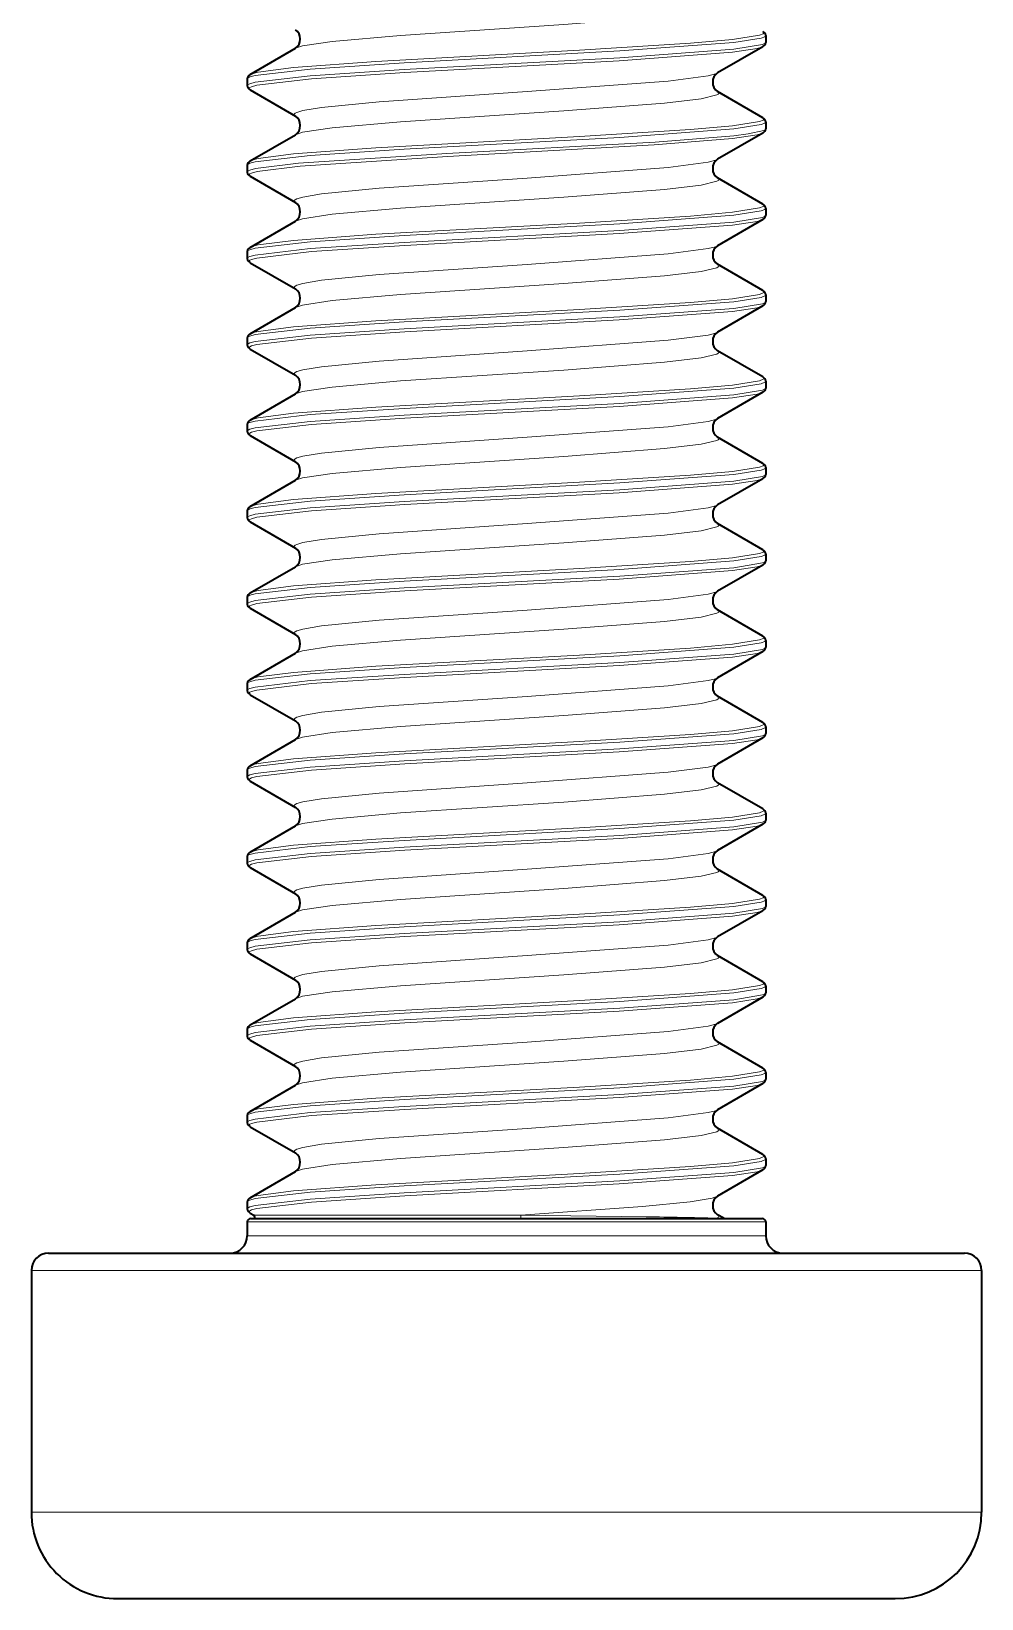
# Model space of a CAD drawing. Extents: x 145 to 857, y 42 to 790.
# Drawn here: x 451.04 to 456.54, y 42.17 to 51.24 of the extents above; entities that cross this region are included whole.
import ezdxf

# ---------------------------------------------------------------- set-up
doc = ezdxf.new("R2010")
doc.units = 0

msp = doc.modelspace()

# ---------------------------------------------------------------- linework, layer by layer
at = {"color": 7, "lineweight": 35, "ltscale": 0.000986481}
for p, q in [((455.292, 51.2121), (455.292, 51.1726)), ((452.292, 50.9621), (452.292, 50.9226)), ((455.292, 50.7121), (455.292, 50.6726)), ((452.292, 50.4621), (452.292, 50.4226)), ((455.292, 50.2121), (455.292, 50.1726)), ((452.292, 49.9621), (452.292, 49.9226)), ((455.292, 49.7121), (455.292, 49.6726)), ((452.292, 49.4621), (452.292, 49.4226)), ((455.292, 49.2121), (455.292, 49.1726)), ((452.292, 48.9621), (452.292, 48.9226)), ((455.292, 48.7121), (455.292, 48.6726)), ((452.292, 48.4621), (452.292, 48.4226)), ((455.292, 48.2121), (455.292, 48.1726)), ((452.292, 47.9621), (452.292, 47.9226)), ((455.292, 47.7121), (455.292, 47.6726)), ((452.292, 47.4621), (452.292, 47.4226)), ((455.292, 47.2121), (455.292, 47.1726)), ((452.292, 46.9621), (452.292, 46.9226)), ((455.292, 46.7121), (455.292, 46.6726)), ((452.292, 46.4621), (452.292, 46.4226)), ((455.292, 46.2121), (455.292, 46.1726)), ((452.292, 45.9621), (452.292, 45.9226)), ((455.292, 45.7121), (455.292, 45.6726)), ((452.292, 45.4621), (452.292, 45.4226)), ((455.292, 45.2121), (455.292, 45.1726)), ((452.292, 44.9621), (452.292, 44.9226)), ((455.292, 44.7121), (455.292, 44.6726)), ((452.292, 44.4621), (452.292, 44.4226))]:
    msp.add_line(p, q, dxfattribs=at)
at = {"color": 7, "lineweight": 35, "ltscale": 0.007571}
for p, q in [((452.3083, 50.9867), (452.5703, 51.1387)), ((455.2756, 50.7367), (455.0137, 50.8887)), ((452.3083, 50.4867), (452.5703, 50.6387)), ((452.3083, 50.398), (452.5703, 50.246)), ((455.2756, 50.2367), (455.0137, 50.3887)), ((452.3083, 49.9867), (452.5703, 50.1387)), ((455.2756, 49.7367), (455.0137, 49.8887)), ((452.3083, 49.4867), (452.5703, 49.6387)), ((455.2756, 49.2367), (455.0137, 49.3887)), ((452.3083, 48.9867), (452.5703, 49.1387)), ((455.2756, 48.7367), (455.0137, 48.8887)), ((452.3083, 48.4867), (452.5703, 48.6387)), ((455.2756, 48.2367), (455.0137, 48.3887)), ((452.3083, 47.9867), (452.5703, 48.1387)), ((455.2756, 47.7367), (455.0137, 47.8887)), ((452.3083, 47.4867), (452.5703, 47.6387)), ((455.2756, 47.2367), (455.0137, 47.3887)), ((452.3083, 46.9867), (452.5703, 47.1387)), ((455.2756, 46.7367), (455.0137, 46.8887)), ((452.3083, 46.4867), (452.5703, 46.6387)), ((455.2756, 46.2367), (455.0137, 46.3887)), ((452.3083, 45.9867), (452.5703, 46.1387)), ((455.2756, 45.7367), (455.0137, 45.8887)), ((452.3083, 45.4867), (452.5703, 45.6387)), ((455.2756, 45.2367), (455.0137, 45.3887)), ((452.3083, 44.9867), (452.5703, 45.1387)), ((455.2756, 44.7367), (455.0137, 44.8887)), ((452.3083, 44.4867), (452.5703, 44.6387)), ((455.2756, 44.6479), (455.0137, 44.496))]:
    msp.add_line(p, q, dxfattribs=at)
at = {"color": 7, "lineweight": 35, "ltscale": 0.00757}
for p, q in [((455.2756, 51.1479), (455.0137, 50.996)), ((452.3083, 50.8979), (452.5703, 50.746)), ((455.2756, 50.648), (455.0137, 50.496)), ((455.2756, 50.1479), (455.0137, 49.996)), ((452.3083, 49.8979), (452.5703, 49.746)), ((455.2756, 49.6479), (455.0137, 49.496)), ((452.3083, 49.3979), (452.5703, 49.246)), ((455.2756, 49.1479), (455.0137, 48.996)), ((452.3083, 48.8979), (452.5703, 48.746)), ((455.2756, 48.6479), (455.0137, 48.496)), ((452.3083, 48.3979), (452.5703, 48.246)), ((455.2756, 48.1479), (455.0137, 47.996)), ((452.3083, 47.8979), (452.5703, 47.746)), ((455.2756, 47.6479), (455.0137, 47.496)), ((452.3083, 47.3979), (452.5703, 47.246)), ((455.2756, 47.1479), (455.0137, 46.996)), ((452.3083, 46.8979), (452.5703, 46.746)), ((455.2756, 46.6479), (455.0137, 46.496)), ((452.3083, 46.3979), (452.5703, 46.246)), ((455.2756, 46.1479), (455.0137, 45.996)), ((452.3083, 45.8979), (452.5703, 45.746)), ((455.2756, 45.6479), (455.0137, 45.496)), ((452.3083, 45.3979), (452.5703, 45.246)), ((455.2756, 45.1479), (455.0137, 44.996)), ((452.3083, 44.8979), (452.5703, 44.746))]:
    msp.add_line(p, q, dxfattribs=at)
at = {"color": 7, "lineweight": 35, "ltscale": 0.000633093}
msp.add_line((452.3083, 44.3979), (452.3303, 44.3853), dxfattribs=at)
at = {"color": 7, "lineweight": 35, "ltscale": 0.06947}
msp.add_line((452.312, 44.3666), (455.0908, 44.3666), dxfattribs=at)
at = {"color": 7, "lineweight": 13, "ltscale": 0.000161743}
msp.add_line((452.3303, 44.3853), (452.3367, 44.3853), dxfattribs=at)
at = {"color": 7, "lineweight": 13, "ltscale": 0.03847}
msp.add_line((452.3367, 44.3853), (453.8755, 44.3853), dxfattribs=at)
at = {"color": 7, "lineweight": 13, "ltscale": 0.018132}
msp.add_line((453.8755, 44.3853), (454.6007, 44.3766), dxfattribs=at)
at = {"color": 7, "lineweight": 13, "ltscale": 0.000125867}
msp.add_line((455.0077, 44.368), (455.0125, 44.3666), dxfattribs=at)
at = {"color": 7, "lineweight": 13, "ltscale": 0.000856781}
msp.add_line((455.0077, 44.368), (455.0419, 44.368), dxfattribs=at)
at = {"color": 7, "lineweight": 35, "ltscale": 0.001033}
msp.add_line((455.0494, 44.368), (455.0137, 44.3887), dxfattribs=at)
at = {"color": 7, "lineweight": 13, "ltscale": 0.000187683}
msp.add_line((455.0494, 44.368), (455.0419, 44.368), dxfattribs=at)
at = {"color": 7, "lineweight": 35, "ltscale": 0.000130284}
msp.add_line((455.0494, 44.368), (455.0545, 44.3666), dxfattribs=at)
at = {"color": 7, "lineweight": 35, "ltscale": 0.00453}
msp.add_line((455.0908, 44.3666), (455.272, 44.3666), dxfattribs=at)
at = {"color": 7, "lineweight": 13, "ltscale": 0.070409}
for p, q in [((452.292, 44.3466), (455.1083, 44.3466)), ((452.292, 44.2666), (455.1083, 44.2666))]:
    msp.add_line(p, q, dxfattribs=at)
at = {"color": 7, "lineweight": 35, "ltscale": 0.002}
for p, q in [((452.292, 44.3466), (452.292, 44.2666)), ((455.292, 44.3466), (455.292, 44.2666))]:
    msp.add_line(p, q, dxfattribs=at)
at = {"color": 7, "lineweight": 13, "ltscale": 0.004591}
for p, q in [((455.1083, 44.3466), (455.292, 44.3466)), ((455.1083, 44.2666), (455.292, 44.2666))]:
    msp.add_line(p, q, dxfattribs=at)
at = {"color": 7, "lineweight": 35, "ltscale": 0.12439}
msp.add_line((451.142, 44.1666), (456.1176, 44.1666), dxfattribs=at)
at = {"color": 7, "lineweight": 35, "ltscale": 0.00811}
msp.add_line((456.1176, 44.1666), (456.442, 44.1666), dxfattribs=at)
at = {"color": 7, "lineweight": 13, "ltscale": 0.129083}
for p, q in [((451.042, 44.0666), (456.2053, 44.0666)), ((451.042, 42.6666), (456.2053, 42.6666))]:
    msp.add_line(p, q, dxfattribs=at)
at = {"color": 7, "lineweight": 35, "ltscale": 0.035}
for p, q in [((451.042, 44.0666), (451.042, 42.6666)), ((456.542, 44.0666), (456.542, 42.6666))]:
    msp.add_line(p, q, dxfattribs=at)
at = {"color": 7, "lineweight": 13, "ltscale": 0.008417}
for p, q in [((456.2053, 44.0666), (456.542, 44.0666)), ((456.2053, 42.6666), (456.542, 42.6666))]:
    msp.add_line(p, q, dxfattribs=at)
at = {"color": 7, "lineweight": 35, "ltscale": 0.105614}
msp.add_line((451.542, 42.1666), (455.7665, 42.1666), dxfattribs=at)
at = {"color": 7, "lineweight": 35, "ltscale": 0.006886}
msp.add_line((455.7665, 42.1666), (456.042, 42.1666), dxfattribs=at)
at = {"color": 7, "lineweight": 13}
for points in [[(455.0213, 51.3798), (455.02, 51.3761), (455.0176, 51.3736), (455.0093, 51.3687), (454.9183, 51.347), (454.7071, 51.3217), (454.1242, 51.2766), (453.1788, 51.2133), (452.7827, 51.1782), (452.6117, 51.1524), (452.5703, 51.1387)], [(452.292, 50.9621), (452.2926, 50.9642), (452.2936, 50.9657), (452.2971, 50.9686), (452.3062, 50.973), (452.3372, 50.9816), (452.6566, 51.0187), (453.2001, 51.0547), (454.4477, 51.123), (455.1083, 51.1722)], [(452.3083, 50.9867), (452.3188, 50.9913), (452.354, 51.0005), (452.5601, 51.0269), (453.0363, 51.062), (454.2143, 51.1272), (454.8565, 51.1677), (455.0991, 51.1895)], [(455.0991, 51.1895), (455.2559, 51.2145), (455.2772, 51.223), (455.2805, 51.2259), (455.2815, 51.2273), (455.282, 51.2294)], [(455.1083, 51.1722), (455.2659, 51.1972), (455.2873, 51.2057), (455.2906, 51.2086), (455.2915, 51.21), (455.292, 51.2121)], [(455.292, 51.1726), (455.2917, 51.1712), (455.2898, 51.1684), (455.286, 51.1656), (455.2729, 51.16), (455.1083, 51.1329)], [(452.292, 50.9226), (452.2925, 50.9248), (452.2935, 50.9263), (452.297, 50.9292), (452.3059, 50.9335), (452.3368, 50.9422), (452.6557, 50.9793), (453.1992, 51.0153), (454.4473, 51.0836), (455.1083, 51.1329)], [(452.302, 50.9053), (452.3026, 50.9075), (452.3036, 50.909), (452.307, 50.9118), (452.3159, 50.9162), (452.3467, 50.9249), (452.6639, 50.962), (453.2039, 50.998), (454.4441, 51.0664), (455.1, 51.1156)], [(455.2756, 51.1479), (455.2425, 51.137), (455.1, 51.1156)], [(455.0137, 50.996), (455.0011, 50.9904), (454.959, 50.9794), (454.7267, 50.9486), (453.9118, 50.8876), (453.0547, 50.8287), (452.7219, 50.7958), (452.6132, 50.7777), (452.5786, 50.7677), (452.5684, 50.7625), (452.5644, 50.7591), (452.5633, 50.7574), (452.5626, 50.7548)], [(455.0213, 50.8798), (455.02, 50.8761), (455.0176, 50.8736), (455.0093, 50.8687), (454.9183, 50.847), (454.7071, 50.8217), (454.1242, 50.7766), (453.1788, 50.7133), (452.7827, 50.6782), (452.6117, 50.6524), (452.5703, 50.6387)], [(455.0991, 50.6895), (455.2559, 50.7145), (455.2772, 50.723), (455.2805, 50.7259), (455.2815, 50.7273), (455.282, 50.7294)], [(455.1083, 50.6722), (455.2659, 50.6972), (455.2873, 50.7057), (455.2906, 50.7086), (455.2915, 50.71), (455.292, 50.7121)], [(452.292, 50.4621), (452.2926, 50.4642), (452.2936, 50.4657), (452.2971, 50.4686), (452.3062, 50.473), (452.3372, 50.4816), (452.6566, 50.5187), (453.2001, 50.5547), (454.4477, 50.623), (455.1083, 50.6722)], [(455.1083, 50.6329), (454.652, 50.5963), (453.4469, 50.5292), (452.5885, 50.4736), (452.3394, 50.4427), (452.3067, 50.4338), (452.2973, 50.4294), (452.2936, 50.4263), (452.2925, 50.4249), (452.292, 50.4226)], [(455.1, 50.6156), (454.6473, 50.579), (453.4498, 50.5119), (452.5969, 50.4562), (452.3494, 50.4254), (452.3168, 50.4165), (452.3073, 50.412), (452.3036, 50.4091), (452.3026, 50.4076), (452.302, 50.4053)], [(452.3083, 50.4867), (452.3188, 50.4913), (452.354, 50.5005), (452.5601, 50.5269), (453.0363, 50.562), (454.2143, 50.6272), (454.8565, 50.6677), (455.0991, 50.6895)], [(455.2756, 50.648), (455.2426, 50.637), (455.1, 50.6156)], [(455.292, 50.6726), (455.2907, 50.6694), (455.2884, 50.6672), (455.2804, 50.6628), (455.1905, 50.6432), (455.1083, 50.6329)], [(455.0137, 50.496), (455.0011, 50.4904), (454.959, 50.4794), (454.7267, 50.4486), (453.9118, 50.3876), (453.0547, 50.3287), (452.7219, 50.2958), (452.6132, 50.2777), (452.5786, 50.2677), (452.5684, 50.2625), (452.5644, 50.2591), (452.5633, 50.2574), (452.5626, 50.2548)], [(455.0213, 50.3798), (455.02, 50.3761), (455.0176, 50.3736), (455.0093, 50.3687), (454.9183, 50.347), (454.7071, 50.3217), (454.1242, 50.2766), (453.1788, 50.2133), (452.7827, 50.1782), (452.6117, 50.1524), (452.5703, 50.1387)], [(452.292, 49.9621), (452.2926, 49.9642), (452.2936, 49.9657), (452.2971, 49.9686), (452.3062, 49.973), (452.3372, 49.9816), (452.6566, 50.0187), (453.2001, 50.0547), (454.4477, 50.123), (455.1083, 50.1722)], [(452.3083, 49.9867), (452.3188, 49.9913), (452.354, 50.0005), (452.5601, 50.0269), (453.0363, 50.062), (454.2143, 50.1272), (454.8565, 50.1677), (455.0991, 50.1895)], [(455.0991, 50.1895), (455.2559, 50.2145), (455.2772, 50.223), (455.2805, 50.2259), (455.2815, 50.2273), (455.282, 50.2294)], [(455.1083, 50.1722), (455.2659, 50.1972), (455.2873, 50.2057), (455.2906, 50.2086), (455.2915, 50.21), (455.292, 50.2121)], [(455.292, 50.1726), (455.2917, 50.1712), (455.2898, 50.1684), (455.286, 50.1656), (455.2729, 50.16), (455.1083, 50.1329)], [(452.292, 49.9226), (452.2925, 49.9248), (452.2935, 49.9263), (452.297, 49.9292), (452.3059, 49.9335), (452.3368, 49.9422), (452.6557, 49.9793), (453.1992, 50.0153), (454.4473, 50.0836), (455.1083, 50.1329)], [(452.302, 49.9053), (452.3026, 49.9075), (452.3036, 49.909), (452.307, 49.9118), (452.3159, 49.9162), (452.3467, 49.9249), (452.6639, 49.962), (453.2039, 49.998), (454.4441, 50.0664), (455.1, 50.1156)], [(455.2756, 50.1479), (455.2425, 50.137), (455.1, 50.1156)], [(455.0137, 49.996), (455.0011, 49.9904), (454.959, 49.9794), (454.7267, 49.9486), (453.9118, 49.8876), (453.0547, 49.8287), (452.7219, 49.7958), (452.6132, 49.7777), (452.5786, 49.7677), (452.5684, 49.7625), (452.5644, 49.7591), (452.5633, 49.7574), (452.5626, 49.7548)], [(455.0213, 49.8798), (455.02, 49.8761), (455.0176, 49.8736), (455.0093, 49.8687), (454.9183, 49.847), (454.7071, 49.8217), (454.1242, 49.7766), (453.1788, 49.7133), (452.7827, 49.6782), (452.6117, 49.6524), (452.5703, 49.6387)], [(455.0991, 49.6895), (455.2559, 49.7145), (455.2772, 49.723), (455.2805, 49.7259), (455.2815, 49.7273), (455.282, 49.7294)], [(455.1083, 49.6722), (455.2659, 49.6972), (455.2873, 49.7057), (455.2906, 49.7086), (455.2915, 49.71), (455.292, 49.7121)], [(452.292, 49.4621), (452.2926, 49.4642), (452.2936, 49.4657), (452.2971, 49.4686), (452.3062, 49.473), (452.3372, 49.4816), (452.6566, 49.5187), (453.2001, 49.5547), (454.4477, 49.623), (455.1083, 49.6722)], [(452.292, 49.4226), (452.2925, 49.4248), (452.2935, 49.4263), (452.297, 49.4292), (452.3059, 49.4335), (452.3368, 49.4422), (452.6557, 49.4793), (453.1992, 49.5153), (454.4473, 49.5836), (455.1083, 49.6329)], [(452.302, 49.4053), (452.3026, 49.4075), (452.3036, 49.409), (452.307, 49.4118), (452.3159, 49.4162), (452.3467, 49.4249), (452.6639, 49.462), (453.2039, 49.498), (454.4441, 49.5664), (455.1, 49.6156)], [(452.3083, 49.4867), (452.3188, 49.4913), (452.354, 49.5005), (452.5601, 49.5269), (453.0363, 49.562), (454.2143, 49.6272), (454.8565, 49.6677), (455.0991, 49.6895)], [(455.2756, 49.6479), (455.2425, 49.637), (455.1, 49.6156)], [(455.292, 49.6726), (455.2917, 49.6712), (455.2898, 49.6684), (455.286, 49.6656), (455.2729, 49.66), (455.1083, 49.6329)], [(455.0137, 49.496), (455.0011, 49.4904), (454.959, 49.4794), (454.7267, 49.4486), (453.9118, 49.3876), (453.0547, 49.3287), (452.7219, 49.2958), (452.6132, 49.2777), (452.5786, 49.2677), (452.5684, 49.2625), (452.5644, 49.2591), (452.5633, 49.2574), (452.5626, 49.2548)], [(455.0213, 49.3798), (455.02, 49.3761), (455.0176, 49.3736), (455.0093, 49.3687), (454.9183, 49.347), (454.7071, 49.3217), (454.1242, 49.2766), (453.1788, 49.2133), (452.7827, 49.1782), (452.6117, 49.1524), (452.5703, 49.1387)], [(452.292, 48.9621), (452.2926, 48.9642), (452.2936, 48.9657), (452.2971, 48.9686), (452.3062, 48.973), (452.3372, 48.9816), (452.6566, 49.0187), (453.2001, 49.0547), (454.4477, 49.123), (455.1083, 49.1722)], [(452.3083, 48.9867), (452.3188, 48.9913), (452.354, 49.0005), (452.5601, 49.0269), (453.0363, 49.062), (454.2143, 49.1272), (454.8565, 49.1677), (455.0991, 49.1895)], [(455.0991, 49.1895), (455.2559, 49.2145), (455.2772, 49.223), (455.2805, 49.2259), (455.2815, 49.2273), (455.282, 49.2294)], [(455.1083, 49.1722), (455.2659, 49.1972), (455.2873, 49.2057), (455.2906, 49.2086), (455.2915, 49.21), (455.292, 49.2121)], [(455.292, 49.1726), (455.2917, 49.1712), (455.2898, 49.1684), (455.286, 49.1656), (455.2729, 49.16), (455.1083, 49.1329)], [(452.292, 48.9226), (452.2925, 48.9248), (452.2935, 48.9263), (452.297, 48.9292), (452.3059, 48.9335), (452.3368, 48.9422), (452.6557, 48.9793), (453.1992, 49.0153), (454.4473, 49.0836), (455.1083, 49.1329)], [(452.302, 48.9053), (452.3026, 48.9075), (452.3036, 48.909), (452.307, 48.9118), (452.3159, 48.9162), (452.3467, 48.9249), (452.6639, 48.962), (453.2039, 48.998), (454.4441, 49.0664), (455.1, 49.1156)], [(455.2756, 49.1479), (455.2425, 49.137), (455.1, 49.1156)], [(455.0137, 48.996), (455.0011, 48.9904), (454.959, 48.9794), (454.7267, 48.9486), (453.9118, 48.8876), (453.0547, 48.8287), (452.7219, 48.7958), (452.6132, 48.7777), (452.5786, 48.7677), (452.5684, 48.7625), (452.5644, 48.7591), (452.5633, 48.7574), (452.5626, 48.7548)], [(455.0213, 48.8798), (455.02, 48.8761), (455.0176, 48.8736), (455.0093, 48.8687), (454.9183, 48.847), (454.7071, 48.8217), (454.1242, 48.7766), (453.1788, 48.7133), (452.7827, 48.6782), (452.6117, 48.6524), (452.5703, 48.6387)], [(455.0991, 48.6895), (455.2559, 48.7145), (455.2772, 48.723), (455.2805, 48.7259), (455.2815, 48.7273), (455.282, 48.7294)], [(455.1083, 48.6722), (455.2659, 48.6972), (455.2873, 48.7057), (455.2906, 48.7086), (455.2915, 48.71), (455.292, 48.7121)], [(452.292, 48.4621), (452.2926, 48.4642), (452.2936, 48.4657), (452.2971, 48.4686), (452.3062, 48.473), (452.3372, 48.4816), (452.6566, 48.5187), (453.2001, 48.5547), (454.4477, 48.623), (455.1083, 48.6722)], [(452.292, 48.4226), (452.2925, 48.4248), (452.2935, 48.4263), (452.297, 48.4292), (452.3059, 48.4335), (452.3368, 48.4422), (452.6557, 48.4793), (453.1992, 48.5153), (454.4473, 48.5836), (455.1083, 48.6329)], [(452.302, 48.4053), (452.3026, 48.4075), (452.3036, 48.409), (452.307, 48.4118), (452.3159, 48.4162), (452.3467, 48.4249), (452.6639, 48.462), (453.2039, 48.498), (454.4441, 48.5664), (455.1, 48.6156)], [(452.3083, 48.4867), (452.3188, 48.4913), (452.354, 48.5005), (452.5601, 48.5269), (453.0363, 48.562), (454.2143, 48.6272), (454.8565, 48.6677), (455.0991, 48.6895)], [(455.2756, 48.6479), (455.2425, 48.637), (455.1, 48.6156)], [(455.292, 48.6726), (455.2917, 48.6712), (455.2898, 48.6684), (455.286, 48.6656), (455.2729, 48.66), (455.1083, 48.6329)], [(455.0137, 48.496), (455.0011, 48.4904), (454.959, 48.4794), (454.7267, 48.4486), (453.9118, 48.3876), (453.0547, 48.3287), (452.7219, 48.2958), (452.6132, 48.2777), (452.5786, 48.2677), (452.5684, 48.2625), (452.5644, 48.2591), (452.5633, 48.2574), (452.5626, 48.2548)], [(455.0213, 48.3798), (455.02, 48.3761), (455.0176, 48.3736), (455.0093, 48.3687), (454.9183, 48.347), (454.7071, 48.3217), (454.1242, 48.2766), (453.1788, 48.2133), (452.7827, 48.1782), (452.6117, 48.1524), (452.5703, 48.1387)], [(452.292, 47.9621), (452.2926, 47.9642), (452.2936, 47.9657), (452.2971, 47.9686), (452.3062, 47.973), (452.3372, 47.9816), (452.6566, 48.0187), (453.2001, 48.0547), (454.4477, 48.123), (455.1083, 48.1722)], [(452.3083, 47.9867), (452.3188, 47.9913), (452.354, 48.0005), (452.5601, 48.0269), (453.0363, 48.062), (454.2143, 48.1272), (454.8565, 48.1677), (455.0991, 48.1895)], [(455.0991, 48.1895), (455.2559, 48.2145), (455.2772, 48.223), (455.2805, 48.2259), (455.2815, 48.2273), (455.282, 48.2294)], [(455.1083, 48.1722), (455.2659, 48.1972), (455.2873, 48.2057), (455.2906, 48.2086), (455.2915, 48.21), (455.292, 48.2121)], [(455.292, 48.1726), (455.2917, 48.1712), (455.2898, 48.1684), (455.286, 48.1656), (455.2729, 48.16), (455.1083, 48.1329)], [(452.292, 47.9226), (452.2925, 47.9248), (452.2935, 47.9263), (452.297, 47.9292), (452.3059, 47.9335), (452.3368, 47.9422), (452.6557, 47.9793), (453.1992, 48.0153), (454.4473, 48.0836), (455.1083, 48.1329)], [(452.302, 47.9053), (452.3026, 47.9075), (452.3036, 47.909), (452.307, 47.9118), (452.3159, 47.9162), (452.3467, 47.9249), (452.6639, 47.962), (453.2039, 47.998), (454.4441, 48.0664), (455.1, 48.1156)], [(455.2756, 48.1479), (455.2425, 48.137), (455.1, 48.1156)], [(455.0137, 47.996), (455.0011, 47.9904), (454.959, 47.9794), (454.7267, 47.9486), (453.9118, 47.8876), (453.0547, 47.8287), (452.7219, 47.7958), (452.6132, 47.7777), (452.5786, 47.7677), (452.5684, 47.7625), (452.5644, 47.7591), (452.5633, 47.7574), (452.5626, 47.7548)], [(455.0213, 47.8798), (455.02, 47.8761), (455.0176, 47.8736), (455.0093, 47.8687), (454.9183, 47.847), (454.7071, 47.8217), (454.1242, 47.7766), (453.1788, 47.7133), (452.7827, 47.6782), (452.6117, 47.6524), (452.5703, 47.6387)], [(455.0991, 47.6895), (455.2559, 47.7145), (455.2772, 47.723), (455.2805, 47.7259), (455.2815, 47.7273), (455.282, 47.7294)], [(455.1083, 47.6722), (455.2659, 47.6972), (455.2873, 47.7057), (455.2906, 47.7086), (455.2915, 47.71), (455.292, 47.7121)], [(452.292, 47.4621), (452.2926, 47.4642), (452.2936, 47.4657), (452.2971, 47.4686), (452.3062, 47.473), (452.3372, 47.4816), (452.6566, 47.5187), (453.2001, 47.5547), (454.4477, 47.623), (455.1083, 47.6722)], [(452.292, 47.4226), (452.2925, 47.4248), (452.2935, 47.4263), (452.297, 47.4292), (452.3059, 47.4335), (452.3368, 47.4422), (452.6557, 47.4793), (453.1992, 47.5153), (454.4473, 47.5836), (455.1083, 47.6329)], [(452.3083, 47.4867), (452.3188, 47.4913), (452.354, 47.5005), (452.5601, 47.5269), (453.0363, 47.562), (454.2143, 47.6272), (454.8565, 47.6677), (455.0991, 47.6895)], [(455.2756, 47.6479), (455.2425, 47.637), (455.1, 47.6156)], [(455.292, 47.6726), (455.2917, 47.6712), (455.2898, 47.6684), (455.286, 47.6656), (455.2729, 47.66), (455.1083, 47.6329)], [(452.302, 47.4053), (452.3026, 47.4075), (452.3036, 47.409), (452.307, 47.4118), (452.3159, 47.4162), (452.3467, 47.4249), (452.6639, 47.462), (453.2039, 47.498), (454.4441, 47.5664), (455.1, 47.6156)], [(455.0137, 47.496), (455.0011, 47.4904), (454.959, 47.4794), (454.7267, 47.4486), (453.9118, 47.3876), (453.0547, 47.3287), (452.7219, 47.2958), (452.6132, 47.2777), (452.5786, 47.2677), (452.5684, 47.2625), (452.5644, 47.2591), (452.5633, 47.2574), (452.5626, 47.2548)], [(455.0213, 47.3798), (455.02, 47.3761), (455.0176, 47.3736), (455.0093, 47.3687), (454.9183, 47.347), (454.7071, 47.3217), (454.1242, 47.2766), (453.1788, 47.2133), (452.7827, 47.1782), (452.6117, 47.1524), (452.5703, 47.1387)], [(452.292, 46.9621), (452.2926, 46.9642), (452.2936, 46.9657), (452.2971, 46.9686), (452.3062, 46.973), (452.3372, 46.9816), (452.6566, 47.0187), (453.2001, 47.0547), (454.4477, 47.123), (455.1083, 47.1722)], [(452.3083, 46.9867), (452.3188, 46.9913), (452.354, 47.0005), (452.5601, 47.0269), (453.0363, 47.062), (454.2143, 47.1272), (454.8565, 47.1677), (455.0991, 47.1895)], [(455.0991, 47.1895), (455.2559, 47.2145), (455.2772, 47.223), (455.2805, 47.2259), (455.2815, 47.2273), (455.282, 47.2294)], [(455.1083, 47.1722), (455.2659, 47.1972), (455.2873, 47.2057), (455.2906, 47.2086), (455.2915, 47.21), (455.292, 47.2121)], [(455.292, 47.1726), (455.2917, 47.1712), (455.2898, 47.1684), (455.286, 47.1656), (455.2729, 47.16), (455.1083, 47.1329)], [(452.292, 46.9226), (452.2925, 46.9248), (452.2935, 46.9263), (452.297, 46.9292), (452.3059, 46.9335), (452.3368, 46.9422), (452.6557, 46.9793), (453.1992, 47.0153), (454.4473, 47.0836), (455.1083, 47.1329)], [(452.302, 46.9053), (452.3026, 46.9075), (452.3036, 46.909), (452.307, 46.9118), (452.3159, 46.9162), (452.3467, 46.9249), (452.6639, 46.962), (453.2039, 46.998), (454.4441, 47.0664), (455.1, 47.1156)], [(455.2756, 47.1479), (455.2425, 47.137), (455.1, 47.1156)], [(455.0137, 46.996), (455.0011, 46.9904), (454.959, 46.9794), (454.7267, 46.9486), (453.9118, 46.8876), (453.0547, 46.8287), (452.7219, 46.7958), (452.6132, 46.7777), (452.5786, 46.7677), (452.5684, 46.7625), (452.5644, 46.7591), (452.5633, 46.7574), (452.5626, 46.7548)], [(455.0213, 46.8798), (455.02, 46.8761), (455.0176, 46.8736), (455.0093, 46.8687), (454.9183, 46.847), (454.7071, 46.8217), (454.1242, 46.7766), (453.1788, 46.7133), (452.7827, 46.6782), (452.6117, 46.6524), (452.5703, 46.6387)], [(455.0991, 46.6895), (455.2559, 46.7145), (455.2772, 46.723), (455.2805, 46.7259), (455.2815, 46.7273), (455.282, 46.7294)], [(455.1083, 46.6722), (455.2659, 46.6972), (455.2873, 46.7057), (455.2906, 46.7086), (455.2915, 46.71), (455.292, 46.7121)], [(452.292, 46.4621), (452.2926, 46.4642), (452.2936, 46.4657), (452.2971, 46.4686), (452.3062, 46.473), (452.3372, 46.4816), (452.6566, 46.5187), (453.2001, 46.5547), (454.4477, 46.623), (455.1083, 46.6722)], [(452.292, 46.4226), (452.2925, 46.4248), (452.2935, 46.4263), (452.297, 46.4292), (452.3059, 46.4335), (452.3368, 46.4422), (452.6557, 46.4793), (453.1992, 46.5153), (454.4473, 46.5836), (455.1083, 46.6329)], [(452.3083, 46.4867), (452.3188, 46.4913), (452.354, 46.5005), (452.5601, 46.5269), (453.0363, 46.562), (454.2143, 46.6272), (454.8565, 46.6677), (455.0991, 46.6895)], [(455.2756, 46.6479), (455.2425, 46.637), (455.1, 46.6156)], [(455.292, 46.6726), (455.2917, 46.6712), (455.2898, 46.6684), (455.286, 46.6656), (455.2729, 46.66), (455.1083, 46.6329)], [(452.302, 46.4053), (452.3026, 46.4075), (452.3036, 46.409), (452.307, 46.4118), (452.3159, 46.4162), (452.3467, 46.4249), (452.6639, 46.462), (453.2039, 46.498), (454.4441, 46.5664), (455.1, 46.6156)], [(455.0137, 46.496), (455.0011, 46.4904), (454.959, 46.4794), (454.7267, 46.4486), (453.9118, 46.3876), (453.0547, 46.3287), (452.7219, 46.2958), (452.6132, 46.2777), (452.5786, 46.2677), (452.5684, 46.2625), (452.5644, 46.2591), (452.5633, 46.2574), (452.5626, 46.2548)], [(455.0213, 46.3798), (455.02, 46.3761), (455.0176, 46.3736), (455.0093, 46.3687), (454.9183, 46.347), (454.7071, 46.3217), (454.1242, 46.2766), (453.1788, 46.2133), (452.7827, 46.1782), (452.6117, 46.1524), (452.5703, 46.1387)], [(452.292, 45.9621), (452.2926, 45.9642), (452.2936, 45.9657), (452.2971, 45.9686), (452.3062, 45.973), (452.3372, 45.9816), (452.6566, 46.0187), (453.2001, 46.0547), (454.4477, 46.123), (455.1083, 46.1722)], [(452.3083, 45.9867), (452.3188, 45.9913), (452.354, 46.0005), (452.5601, 46.0269), (453.0363, 46.062), (454.2143, 46.1272), (454.8565, 46.1677), (455.0991, 46.1895)], [(455.0991, 46.1895), (455.2559, 46.2145), (455.2772, 46.223), (455.2805, 46.2259), (455.2815, 46.2273), (455.282, 46.2294)], [(455.1083, 46.1722), (455.2659, 46.1972), (455.2873, 46.2057), (455.2906, 46.2086), (455.2915, 46.21), (455.292, 46.2121)], [(455.292, 46.1726), (455.2917, 46.1712), (455.2898, 46.1684), (455.286, 46.1656), (455.2729, 46.16), (455.1083, 46.1329)], [(452.292, 45.9226), (452.2925, 45.9248), (452.2935, 45.9263), (452.297, 45.9292), (452.3059, 45.9335), (452.3368, 45.9422), (452.6557, 45.9793), (453.1992, 46.0153), (454.4473, 46.0836), (455.1083, 46.1329)], [(452.302, 45.9053), (452.3026, 45.9075), (452.3036, 45.909), (452.307, 45.9118), (452.3159, 45.9162), (452.3467, 45.9249), (452.6639, 45.962), (453.2039, 45.998), (454.4441, 46.0664), (455.1, 46.1156)], [(455.2756, 46.1479), (455.2425, 46.137), (455.1, 46.1156)], [(455.0137, 45.996), (455.0011, 45.9904), (454.959, 45.9794), (454.7267, 45.9486), (453.9118, 45.8876), (453.0547, 45.8287), (452.7219, 45.7958), (452.6132, 45.7777), (452.5786, 45.7677), (452.5684, 45.7625), (452.5644, 45.7591), (452.5633, 45.7574), (452.5626, 45.7548)], [(455.0213, 45.8798), (455.02, 45.8761), (455.0176, 45.8736), (455.0093, 45.8687), (454.9183, 45.847), (454.7071, 45.8217), (454.1242, 45.7766), (453.1788, 45.7133), (452.7827, 45.6782), (452.6117, 45.6524), (452.5703, 45.6387)], [(455.0991, 45.6895), (455.2559, 45.7145), (455.2772, 45.723), (455.2805, 45.7259), (455.2815, 45.7273), (455.282, 45.7294)], [(452.292, 45.4621), (452.2926, 45.4642), (452.2936, 45.4657), (452.2971, 45.4686), (452.3062, 45.473), (452.3372, 45.4816), (452.6566, 45.5187), (453.2001, 45.5547), (454.4477, 45.623), (455.1083, 45.6722)], [(452.292, 45.4226), (452.2925, 45.4248), (452.2935, 45.4263), (452.297, 45.4292), (452.3059, 45.4335), (452.3368, 45.4422), (452.6557, 45.4793), (453.1992, 45.5153), (454.4473, 45.5836), (455.1083, 45.6329)], [(452.3083, 45.4867), (452.3188, 45.4913), (452.354, 45.5005), (452.5601, 45.5269), (453.0363, 45.562), (454.2143, 45.6272), (454.8565, 45.6677), (455.0991, 45.6895)], [(455.2756, 45.6479), (455.2425, 45.637), (455.1, 45.6156)], [(455.1083, 45.6722), (455.2659, 45.6972), (455.2873, 45.7057), (455.2906, 45.7086), (455.2915, 45.71), (455.292, 45.7121)], [(455.292, 45.6726), (455.2917, 45.6712), (455.2898, 45.6684), (455.286, 45.6656), (455.2729, 45.66), (455.1083, 45.6329)], [(452.302, 45.4053), (452.3026, 45.4075), (452.3036, 45.409), (452.307, 45.4118), (452.3159, 45.4162), (452.3467, 45.4249), (452.6639, 45.462), (453.2039, 45.498), (454.4441, 45.5664), (455.1, 45.6156)], [(455.0137, 45.496), (455.0011, 45.4904), (454.959, 45.4794), (454.7267, 45.4486), (453.9118, 45.3876), (453.0547, 45.3287), (452.7219, 45.2958), (452.6132, 45.2777), (452.5786, 45.2677), (452.5684, 45.2625), (452.5644, 45.2591), (452.5633, 45.2574), (452.5626, 45.2548)], [(455.0213, 45.3798), (455.02, 45.3761), (455.0176, 45.3736), (455.0093, 45.3687), (454.9183, 45.347), (454.7071, 45.3217), (454.1242, 45.2766), (453.1788, 45.2133), (452.7827, 45.1782), (452.6117, 45.1524), (452.5703, 45.1387)], [(452.292, 44.9621), (452.2926, 44.9642), (452.2936, 44.9657), (452.2971, 44.9686), (452.3062, 44.973), (452.3372, 44.9816), (452.6566, 45.0187), (453.2001, 45.0547), (454.4477, 45.123), (455.1083, 45.1722)], [(452.3083, 44.9867), (452.3188, 44.9913), (452.354, 45.0005), (452.5601, 45.0269), (453.0363, 45.062), (454.2143, 45.1272), (454.8565, 45.1677), (455.0991, 45.1895)], [(455.0991, 45.1895), (455.2559, 45.2145), (455.2772, 45.223), (455.2805, 45.2259), (455.2815, 45.2273), (455.282, 45.2294)], [(455.1083, 45.1722), (455.2659, 45.1972), (455.2873, 45.2057), (455.2906, 45.2086), (455.2915, 45.21), (455.292, 45.2121)], [(455.292, 45.1726), (455.2917, 45.1712), (455.2898, 45.1684), (455.286, 45.1656), (455.2729, 45.16), (455.1083, 45.1329)], [(452.292, 44.9226), (452.2925, 44.9248), (452.2935, 44.9263), (452.297, 44.9292), (452.3059, 44.9335), (452.3368, 44.9422), (452.6557, 44.9793), (453.1992, 45.0153), (454.4473, 45.0836), (455.1083, 45.1329)], [(452.302, 44.9053), (452.3026, 44.9075), (452.3036, 44.909), (452.307, 44.9118), (452.3159, 44.9162), (452.3467, 44.9249), (452.6639, 44.962), (453.2039, 44.998), (454.4441, 45.0664), (455.1, 45.1156)], [(455.2756, 45.1479), (455.2425, 45.137), (455.1, 45.1156)], [(455.0137, 44.996), (455.0011, 44.9904), (454.959, 44.9794), (454.7267, 44.9486), (453.9118, 44.8876), (453.0547, 44.8287), (452.7219, 44.7958), (452.6132, 44.7777), (452.5786, 44.7677), (452.5684, 44.7625), (452.5644, 44.7591), (452.5633, 44.7574), (452.5626, 44.7548)], [(455.0213, 44.8798), (455.02, 44.8761), (455.0176, 44.8736), (455.0093, 44.8687), (454.9183, 44.847), (454.7071, 44.8217), (454.1242, 44.7766), (453.1788, 44.7133), (452.7827, 44.6782), (452.6117, 44.6524), (452.5703, 44.6387)], [(455.0991, 44.6895), (455.2559, 44.7145), (455.2772, 44.723), (455.2805, 44.7259), (455.2815, 44.7273), (455.282, 44.7294)], [(452.292, 44.4621), (452.2926, 44.4642), (452.2936, 44.4657), (452.2971, 44.4686), (452.3062, 44.473), (452.3372, 44.4816), (452.6566, 44.5187), (453.2001, 44.5547), (454.4477, 44.623), (455.1083, 44.6722)], [(452.292, 44.4226), (452.2925, 44.4248), (452.2935, 44.4263), (452.297, 44.4292), (452.3059, 44.4335), (452.3368, 44.4422), (452.6557, 44.4793), (453.1992, 44.5153), (454.4473, 44.5836), (455.1083, 44.6329)], [(452.3083, 44.4867), (452.3188, 44.4913), (452.354, 44.5005), (452.5601, 44.5269), (453.0363, 44.562), (454.2143, 44.6272), (454.8565, 44.6677), (455.0991, 44.6895)], [(455.2756, 44.6479), (455.2425, 44.637), (455.1, 44.6156)], [(455.1083, 44.6722), (455.2659, 44.6972), (455.2873, 44.7057), (455.2906, 44.7086), (455.2915, 44.71), (455.292, 44.7121)], [(455.292, 44.6726), (455.2917, 44.6712), (455.2898, 44.6684), (455.286, 44.6656), (455.2729, 44.66), (455.1083, 44.6329)], [(452.302, 44.4053), (452.3026, 44.4075), (452.3036, 44.409), (452.307, 44.4118), (452.3159, 44.4162), (452.3467, 44.4249), (452.6639, 44.462), (453.2039, 44.498), (454.4441, 44.5664), (455.1, 44.6156)], [(455.0137, 44.496), (454.982, 44.4846), (454.8558, 44.4631), (454.5789, 44.4351), (453.8755, 44.3853)]]:
    msp.add_lwpolyline(points, dxfattribs=at)
at = {"color": 7, "lineweight": 35}
for centre, radius, start, end in [((452.5354, 51.1934), 0.0632, 359.08201, 56.47445), ((452.5354, 51.1913), 0.0632, 303.52555, 0.91799), ((455.2631, 51.2103), 0.0291, 3.40937, 64.52715), ((455.2631, 51.1743), 0.0291, 295.43423, 356.58162), ((452.3209, 50.9603), 0.0291, 115.47284, 176.59062), ((455.0485, 50.9434), 0.0632, 123.52556, 180.91799), ((452.3209, 50.9243), 0.0291, 183.41838, 244.56577), ((455.0485, 50.9413), 0.0632, 179.08201, 236.47444), ((452.5354, 50.6934), 0.0632, 359.08201, 56.47445), ((455.2631, 50.7103), 0.0291, 3.40937, 64.52715), ((452.5354, 50.6913), 0.0632, 303.52555, 0.91799), ((455.2631, 50.6743), 0.0291, 295.44551, 356.5827), ((452.3209, 50.4603), 0.0291, 115.47284, 176.59065), ((455.0485, 50.4434), 0.0632, 123.52556, 180.91799), ((455.0485, 50.4413), 0.0632, 179.08201, 236.47446), ((452.3209, 50.4243), 0.0291, 183.41169, 244.52856), ((452.5354, 50.1934), 0.0632, 359.08201, 56.47445), ((452.5354, 50.1913), 0.0632, 303.52555, 0.91799), ((455.2631, 50.2103), 0.0291, 3.41001, 64.52669), ((455.2631, 50.1743), 0.0291, 295.43422, 356.58162), ((452.3209, 49.9603), 0.0291, 115.47284, 176.59062), ((455.0485, 49.9434), 0.0632, 123.52554, 180.91799), ((452.3209, 49.9243), 0.0291, 183.41838, 244.56577), ((455.0485, 49.9413), 0.0632, 179.08201, 236.47446), ((452.5354, 49.6934), 0.0632, 359.08201, 56.47445), ((455.2631, 49.7103), 0.0291, 3.40937, 64.52715), ((452.5354, 49.6913), 0.0632, 303.52554, 0.91799), ((455.2631, 49.6743), 0.0291, 295.43422, 356.58162), ((452.3209, 49.4603), 0.0291, 115.47284, 176.59063), ((455.0485, 49.4434), 0.0632, 123.52556, 180.91799), ((455.0485, 49.4413), 0.0632, 179.08201, 236.47444), ((452.3209, 49.4243), 0.0291, 183.41838, 244.56577), ((452.5354, 49.1934), 0.0632, 359.08201, 56.47445), ((452.5354, 49.1913), 0.0632, 303.52555, 0.91799), ((455.2631, 49.2103), 0.0291, 3.40938, 64.52716), ((455.2631, 49.1743), 0.0291, 295.43422, 356.58162), ((452.3209, 48.9603), 0.0291, 115.47284, 176.59062), ((455.0485, 48.9434), 0.0632, 123.52554, 180.91799), ((452.3209, 48.9243), 0.0291, 183.41838, 244.56577), ((455.0485, 48.9413), 0.0632, 179.08201, 236.47444), ((452.5354, 48.6934), 0.0632, 359.08201, 56.47445), ((455.2631, 48.7103), 0.0291, 3.40937, 64.52715), ((452.5354, 48.6913), 0.0632, 303.52555, 0.91799), ((455.2631, 48.6743), 0.0291, 295.43422, 356.58162), ((452.3209, 48.4603), 0.0291, 115.47284, 176.59062), ((455.0485, 48.4434), 0.0632, 123.52556, 180.91799), ((455.0485, 48.4413), 0.0632, 179.08201, 236.47444), ((452.3209, 48.4243), 0.0291, 183.41838, 244.56577), ((452.5354, 48.1934), 0.0632, 359.08201, 56.47445), ((452.5354, 48.1913), 0.0632, 303.52555, 0.91799), ((455.2631, 48.2103), 0.0291, 3.40938, 64.52715), ((455.2631, 48.1743), 0.0291, 295.43422, 356.58162), ((452.3209, 47.9603), 0.0291, 115.47284, 176.59062), ((455.0485, 47.9434), 0.0632, 123.52554, 180.91799), ((452.3209, 47.9243), 0.0291, 183.41838, 244.56577), ((455.0485, 47.9413), 0.0632, 179.08201, 236.47444), ((452.5354, 47.6934), 0.0632, 359.08201, 56.47445), ((455.2631, 47.7103), 0.0291, 3.40937, 64.52715), ((452.5354, 47.6913), 0.0632, 303.52555, 0.91799), ((455.2631, 47.6743), 0.0291, 295.43422, 356.58162), ((452.3209, 47.4603), 0.0291, 115.47284, 176.59063), ((455.0485, 47.4434), 0.0632, 123.52554, 180.91799), ((455.0485, 47.4413), 0.0632, 179.08201, 236.47446), ((452.3209, 47.4243), 0.0291, 183.41838, 244.56577), ((452.5354, 47.1934), 0.0632, 359.08201, 56.47445), ((452.5354, 47.1913), 0.0632, 303.52555, 0.91799), ((455.2631, 47.2103), 0.0291, 3.40937, 64.52715), ((455.2631, 47.1743), 0.0291, 295.43423, 356.58162), ((452.3209, 46.9603), 0.0291, 115.47284, 176.59062), ((455.0485, 46.9434), 0.0632, 123.52554, 180.91799), ((452.3209, 46.9243), 0.0291, 183.41838, 244.56577), ((455.0485, 46.9413), 0.0632, 179.08201, 236.47446), ((452.5354, 46.6934), 0.0632, 359.08201, 56.47445), ((455.2631, 46.7103), 0.0291, 3.40937, 64.52715), ((452.5354, 46.6913), 0.0632, 303.52554, 0.91799), ((455.2631, 46.6743), 0.0291, 295.43422, 356.58162), ((452.3209, 46.4603), 0.0291, 115.47284, 176.59063), ((455.0485, 46.4434), 0.0632, 123.52556, 180.91799), ((455.0485, 46.4413), 0.0632, 179.08201, 236.47444), ((452.3209, 46.4243), 0.0291, 183.41838, 244.56577), ((452.5354, 46.1934), 0.0632, 359.08201, 56.47445), ((452.5354, 46.1913), 0.0632, 303.52554, 0.91799), ((455.2631, 46.2103), 0.0291, 3.40937, 64.52715), ((455.2631, 46.1743), 0.0291, 295.43422, 356.58162), ((452.3209, 45.9603), 0.0291, 115.47284, 176.59063), ((455.0485, 45.9434), 0.0632, 123.52556, 180.91799), ((452.3209, 45.9243), 0.0291, 183.41838, 244.56577), ((455.0485, 45.9413), 0.0632, 179.08201, 236.47446), ((452.5354, 45.6934), 0.0632, 359.08201, 56.47445), ((455.2631, 45.7103), 0.0291, 3.40937, 64.52715), ((452.5354, 45.6913), 0.0632, 303.52555, 0.91799), ((455.2631, 45.6743), 0.0291, 295.43422, 356.58162), ((452.3209, 45.4603), 0.0291, 115.47284, 176.59062), ((455.0485, 45.4434), 0.0632, 123.52556, 180.91799), ((455.0485, 45.4413), 0.0632, 179.08201, 236.47446), ((452.3209, 45.4243), 0.0291, 183.41838, 244.56577), ((452.5354, 45.1934), 0.0632, 359.08201, 56.47446), ((452.5354, 45.1913), 0.0632, 303.52555, 0.91799), ((455.2631, 45.2103), 0.0291, 3.40937, 64.52715), ((455.2631, 45.1743), 0.0291, 295.43422, 356.58162), ((455.0485, 44.9434), 0.0632, 123.52556, 180.91799), ((452.3209, 44.9603), 0.0291, 115.47284, 176.59062), ((452.3209, 44.9243), 0.0291, 183.41838, 244.56577), ((455.0485, 44.9413), 0.0632, 179.08201, 236.47446), ((452.5354, 44.6934), 0.0632, 359.08201, 56.47446), ((455.2631, 44.7103), 0.0291, 3.40937, 64.52715), ((452.5354, 44.6913), 0.0632, 303.52554, 0.91798), ((455.2631, 44.6743), 0.0291, 295.43423, 356.58162), ((452.3209, 44.4603), 0.0291, 115.47284, 176.59063), ((455.0485, 44.4434), 0.0632, 123.5302, 180.91758), ((452.3209, 44.4243), 0.0291, 183.41881, 244.5676), ((452.312, 44.3466), 0.02, 90.03362, 179.96637), ((452.3252, 44.3766), 0.01, 269.99999, 59.89101), ((455.0485, 44.4413), 0.0632, 179.08201, 236.47446), ((455.272, 44.3466), 0.02, 0.03362, 89.96638), ((452.1919, 44.2667), 0.1, 270.03362, 359.96638), ((455.392, 44.2667), 0.1, 180.03361, 269.96638), ((451.142, 44.0665), 0.1, 90.03362, 179.96639), ((456.4419, 44.0665), 0.1, 0.03362, 89.96638), ((451.542, 42.6666), 0.5, 179.99999, 270), ((456.042, 42.6666), 0.5, 270, 360)]:
    msp.add_arc(centre, radius, start, end, dxfattribs=at)
at = {"color": 7, "lineweight": 13}
for centre, radius, start, end in [((455.2721, 51.227), 0.0102, 13.6994, 70.15758), ((452.3119, 50.9077), 0.0103, 193.74381, 250.2206), ((455.0094, 50.8769), 0.0124, 13.65804, 70.08421), ((452.5745, 50.7577), 0.0124, 193.65804, 250.0842), ((455.2721, 50.727), 0.0102, 13.6994, 70.15758), ((452.312, 50.4226), 0.02, 180.01557, 240.09612), ((452.3119, 50.4077), 0.0102, 193.71384, 250.16656), ((455.0094, 50.3769), 0.0124, 13.65803, 70.08421), ((452.5745, 50.2577), 0.0124, 193.65804, 250.0842), ((455.2721, 50.227), 0.0102, 13.69958, 70.15774), ((452.3119, 49.9077), 0.0103, 193.74382, 250.22059), ((455.0094, 49.8769), 0.0124, 13.65803, 70.08421), ((452.5745, 49.7577), 0.0124, 193.65804, 250.0842), ((455.2721, 49.727), 0.0102, 13.6994, 70.15758), ((452.3119, 49.4077), 0.0103, 193.74381, 250.2206), ((455.0094, 49.3769), 0.0124, 13.65804, 70.08421), ((452.5745, 49.2577), 0.0124, 193.65804, 250.0842), ((455.2721, 49.227), 0.0102, 13.69941, 70.15758), ((452.3119, 48.9077), 0.0103, 193.74381, 250.2206), ((455.0094, 48.8769), 0.0124, 13.65804, 70.08421), ((452.5745, 48.7577), 0.0124, 193.65804, 250.0842), ((455.2721, 48.727), 0.0102, 13.6994, 70.15758), ((452.3119, 48.4077), 0.0103, 193.74381, 250.2206), ((455.0094, 48.3769), 0.0124, 13.65804, 70.08421), ((452.5745, 48.2577), 0.0124, 193.65804, 250.0842), ((455.2721, 48.227), 0.0102, 13.69941, 70.15758), ((452.3119, 47.9077), 0.0103, 193.74382, 250.22059), ((455.0094, 47.8769), 0.0124, 13.65804, 70.08421), ((452.5745, 47.7577), 0.0124, 193.65804, 250.08421), ((455.2721, 47.727), 0.0102, 13.6994, 70.15758), ((452.3119, 47.4077), 0.0103, 193.74382, 250.22059), ((455.0094, 47.3769), 0.0124, 13.65803, 70.08421), ((452.5745, 47.2577), 0.0124, 193.65804, 250.0842), ((455.2721, 47.227), 0.0102, 13.6994, 70.15758), ((452.3119, 46.9077), 0.0103, 193.74381, 250.22059), ((455.0094, 46.8769), 0.0124, 13.65803, 70.08421), ((452.5745, 46.7577), 0.0124, 193.65804, 250.0842), ((455.2721, 46.727), 0.0102, 13.6994, 70.15758), ((452.3119, 46.4077), 0.0103, 193.74381, 250.2206), ((455.0094, 46.3769), 0.0124, 13.65804, 70.08421), ((452.5745, 46.2577), 0.0124, 193.65804, 250.08421), ((455.2721, 46.227), 0.0102, 13.6994, 70.15758), ((452.3119, 45.9077), 0.0103, 193.74381, 250.2206), ((455.0094, 45.8769), 0.0124, 13.65803, 70.08422), ((452.5745, 45.7577), 0.0124, 193.65804, 250.0842), ((455.2721, 45.727), 0.0102, 13.6994, 70.15758), ((452.3119, 45.4077), 0.0103, 193.74381, 250.2206), ((455.0094, 45.3769), 0.0124, 13.65803, 70.08421), ((452.5745, 45.2577), 0.0124, 193.65802, 250.0842), ((455.2721, 45.227), 0.0102, 13.6994, 70.15758), ((452.3119, 44.9077), 0.0103, 193.74381, 250.2206), ((455.0094, 44.8769), 0.0124, 13.65803, 70.08421), ((452.5745, 44.7577), 0.0124, 193.65802, 250.0842), ((455.2721, 44.727), 0.0102, 13.6994, 70.15758), ((452.3119, 44.4077), 0.0103, 193.7459, 250.22357), ((453.9083, 44.3768), 0.0338, 165.47583, 197.66665), ((454.4008, 24.6306), 19.7468, 88.23883, 89.41977), ((455.0041, 44.3868), 0.0189, 280.76049, 338.13024), ((455.0094, 44.3769), 0.0124, 13.65804, 70.08421)]:
    msp.add_arc(centre, radius, start, end, dxfattribs=at)

doc.saveas('drawing.dxf')
